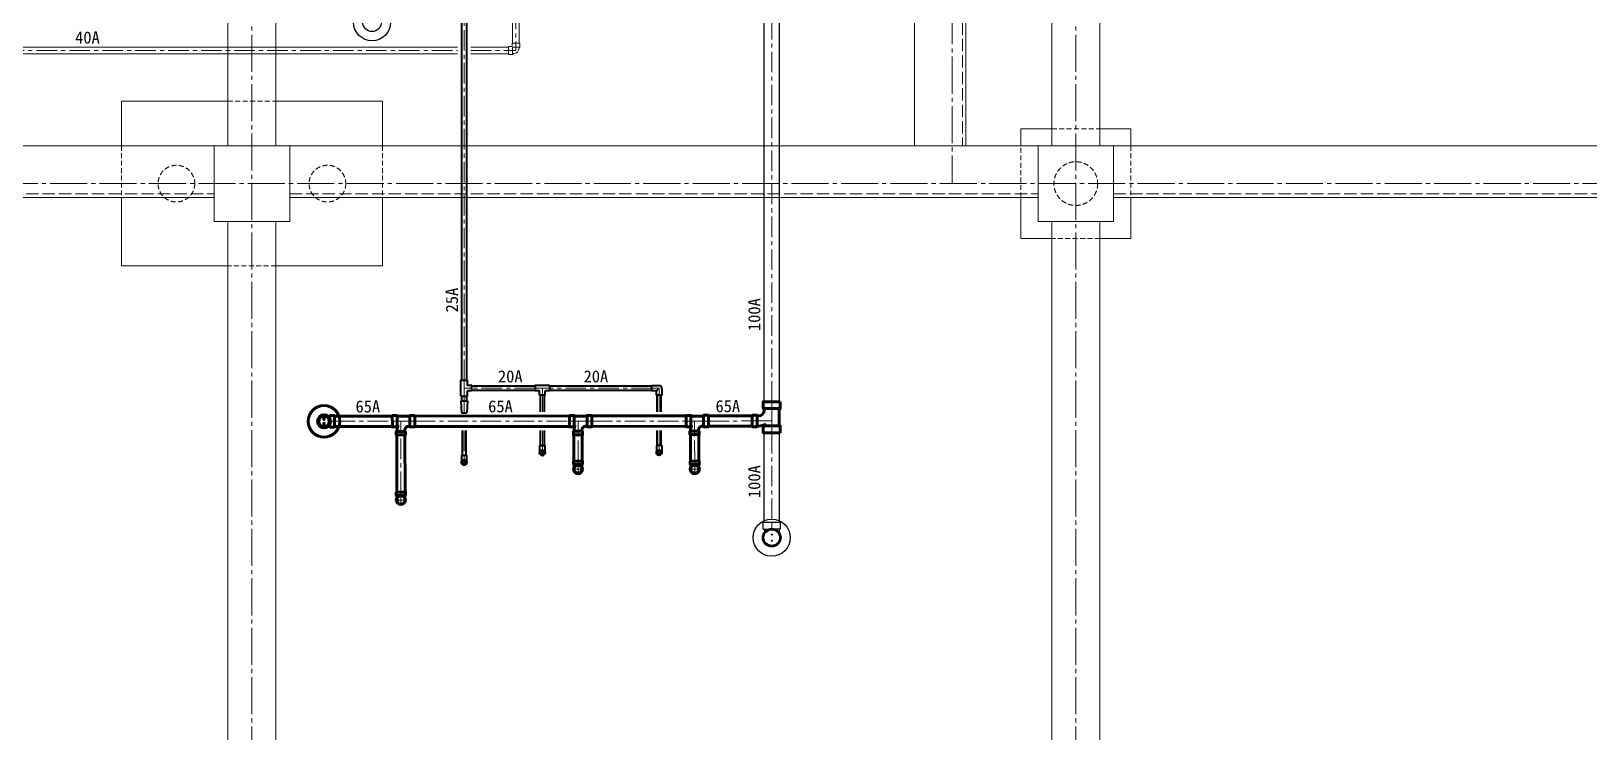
# Model space of a CAD drawing. Units: millimetres at full size. Extents: x -12803 to 120774, y -9413 to 101127.
# Drawn here: x 20602 to 31946, y 14603 to 19707 of the extents above; entities that cross this region are included whole.
import ezdxf
from ezdxf.enums import TextEntityAlignment as Align

# ---------------------------------------------------------------- set-up
doc = ezdxf.new("R2010")
doc.units = ezdxf.units.MM
doc.header["$LTSCALE"] = 30
for name, pattern in [('CHAIN1', [8, 5, -1, 1, -1]), ('CHAIN2', [12, 9, -1, 1, -1]), ('DASHED1', [1.8, 1.2, -0.6]), ('DASHED3', [4, 3, -1])]:
    doc.linetypes.add(name, pattern=pattern)
for name, color, linetype, lineweight in [('0-1_1-2', 7, 'Continuous', 15), ('0-9_1-1', 7, 'CHAIN2', 15), ('0-F_1-16', 7, 'Continuous', 15), ('9-1_配管－汚水１：硬質塩ビ管（ＤＶ）', 2, 'Continuous', 30), ('9-2_配管－給湯１２：ＨＴＬＰ（ＵＸ）', 3, 'Continuous', 20), ('9-3_配管－給水３：ＶＬＰ(ＶＤ)', 7, 'Continuous', 15)]:
    doc.layers.add(name, color=color, linetype=linetype, lineweight=lineweight)
doc.styles.add('ＭＳ ゴシック', font='')
doc.styles.get('ＭＳ ゴシック').set_extended_font_data('MS Gothic')

msp = doc.modelspace()

# ---------------------------------------------------------------- linework, layer by layer
at = {"layer": '0-1_1-2'}
for p, q in [((27035, 26941.26), (27035, 18871.26)), ((22035, 26371.26), (22035, 18871.26)), ((22385, 26371.26), (22385, 18871.26)), ((28035, 20841.26), (28035, 18871.26)), ((28385, 20841.26), (28385, 18871.26)), ((21260, 19196.26), (22035, 19196.26)), ((21260, 19196.26), (21260, 18871.26)), ((22385, 19196.26), (23160, 19196.26)), ((23160, 19196.26), (23160, 18871.26)), ((27810, 18996.26), (28035, 18996.26)), ((27810, 18996.26), (27810, 18871.26)), ((28385, 18996.26), (28610, 18996.26)), ((28610, 18996.26), (28610, 18871.26)), ((21935, 18871.26), (21935, 18321.26)), ((27935, 18871.26), (27935, 18321.26)), ((21260, 18496.26), (21260, 17996.26)), ((23160, 18496.26), (23160, 17996.26)), ((27810, 18496.26), (27810, 18196.26)), ((28610, 18496.26), (28610, 18196.26)), ((21935, 18321.26), (22485, 18321.26)), ((22035, 18321.26), (22035, 14321.26)), ((22385, 18321.26), (22385, 14321.26)), ((27935, 18321.26), (28485, 18321.26)), ((28035, 18321.26), (28035, 14321.26)), ((28385, 18321.26), (28385, 14321.26)), ((27810, 18196.26), (28035, 18196.26)), ((28385, 18196.26), (28610, 18196.26)), ((21260, 17996.26), (22035, 17996.26)), ((22385, 17996.26), (23160, 17996.26))]:
    msp.add_line(p, q, dxfattribs=at)
at = {"layer": '0-1_1-2', "linetype": 'DASHED1'}
for p, q in [((22035, 19196.26), (22385, 19196.26)), ((28035, 18996.26), (28385, 18996.26)), ((21260, 18871.26), (21260, 18496.26)), ((23160, 18871.26), (23160, 18496.26)), ((27810, 18496.26), (27810, 18871.26)), ((28610, 18871.26), (28610, 18496.26)), ((28385, 18196.26), (28035, 18196.26)), ((22385, 17996.26), (22035, 17996.26))]:
    msp.add_line(p, q, dxfattribs=at)
at = {"layer": '0-1_1-2'}
for points in [[(21935, 18871.26), (22485, 18871.26), (22485, 18321.26)], [(27935, 18871.26), (28485, 18871.26), (28485, 18321.26)]]:
    msp.add_lwpolyline(points, dxfattribs=at)
at = {"layer": '0-1_1-2', "linetype": 'DASHED1'}
for centre, radius in [((21660, 18596.26), 133.7), ((22760, 18596.26), 133.7), ((28210, 18596.26), 159.25)]:
    msp.add_circle(centre, radius, dxfattribs=at)
at = {"layer": '0-9_1-1'}
for p, q in [((22210, 31201.26), (22210, 7187.12)), ((28210, 31201.26), (28210, 7187.12)), ((27310, 29601.26), (27310, 18596.26)), ((-5540, 18596.26), (39710, 18596.26))]:
    msp.add_line(p, q, dxfattribs=at)
at = {"layer": '0-9_1-1', "linetype": 'DASHED3'}
msp.add_line((27385, 26371.26), (27385, 18871.26), dxfattribs=at)
at = {"layer": '0-9_1-1', "linetype": 'Continuous'}
msp.add_line((27410, 26371.26), (27410, 18871.26), dxfattribs=at)
at = {"layer": '0-F_1-16'}
for p, q in [((16485, 18871.26), (21935, 18871.26)), ((22485, 18871.26), (27935, 18871.26)), ((28485, 18871.26), (34535, 18871.26)), ((16485, 18496.26), (21935, 18496.26)), ((22485, 18496.26), (27935, 18496.26)), ((28485, 18496.26), (34535, 18496.26))]:
    msp.add_line(p, q, dxfattribs=at)
at = {"layer": '0-F_1-16', "linetype": 'DASHED3'}
for p, q in [((16485, 18521.26), (21935, 18521.26)), ((22485, 18521.26), (27935, 18521.26)), ((28485, 18521.26), (34535, 18521.26))]:
    msp.add_line(p, q, dxfattribs=at)
at = {"layer": '9-1_配管－汚水１：硬質塩ビ管（ＤＶ）'}
for p, q in [((25938.53, 21030.86), (25938.53, 17007.18)), ((26052.53, 17007.18), (26052.53, 21030.86)), ((25938.53, 16781.37), (25938.53, 16129.26)), ((26052.53, 16129.26), (26052.53, 16781.37)), ((25933.53, 16079.26), (25933.53, 16129.26)), ((25933.53, 16079.26), (25995.53, 16079.26)), ((25942.53, 16079.26), (25942.53, 16049.44)), ((26057.53, 16079.26), (25995.53, 16079.26)), ((26048.53, 16079.26), (26048.53, 16049.44))]:
    msp.add_line(p, q, dxfattribs=at)
at = {"layer": '9-1_配管－汚水１：硬質塩ビ管（ＤＶ）', "color": 7, "linetype": 'CHAIN1', "lineweight": 15}
for p, q in [((25995.53, 17007.18), (25995.53, 21030.86)), ((25995.53, 17007.18), (25995.53, 16867.18)), ((22812.2, 16864.72), (22773.2, 16864.69)), ((22812.2, 16864.72), (23232.53, 16865.06)), ((23232.53, 16865.06), (23294.53, 16865.11)), ((23395.53, 16865.19), (23294.53, 16865.11)), ((23294.61, 16766.11), (23294.53, 16865.11)), ((23395.53, 16865.19), (24522.72, 16866.1)), ((24522.72, 16866.1), (24584.72, 16866.15)), ((24685.72, 16866.24), (24584.72, 16866.15)), ((24584.8, 16767.15), (24584.72, 16866.15)), ((24685.72, 16866.24), (25371.51, 16866.79)), ((25371.51, 16866.79), (25433.51, 16866.84)), ((25534.51, 16866.92), (25433.51, 16866.84)), ((25433.59, 16767.84), (25433.51, 16866.84)), ((25534.51, 16866.92), (25853.53, 16867.18)), ((25853.53, 16867.18), (25995.53, 16867.18)), ((25995.53, 16781.18), (25995.53, 16867.18)), ((23294.95, 16349.26), (23294.61, 16766.11)), ((24584.95, 16574.26), (24584.8, 16767.15)), ((25434.75, 16574.26), (25433.59, 16767.84)), ((25995.53, 16781.37), (25995.53, 16129.26)), ((24584.95, 16574.26), (24584.98, 16546.26)), ((25434.75, 16574.26), (25434.87, 16546.26)), ((24549, 16516.26), (24621, 16516.26)), ((24585, 16480.26), (24585, 16552.26)), ((25399, 16516.26), (25471, 16516.26)), ((25435, 16480.26), (25435, 16552.26)), ((23294.95, 16349.26), (23294.98, 16321.26)), ((23259, 16291.26), (23331, 16291.26)), ((23295, 16255.26), (23295, 16327.26)), ((25995.53, 16129.26), (25995.53, 16074.26))]:
    msp.add_line(p, q, dxfattribs=at)
at = {"layer": '9-1_配管－汚水１：硬質塩ビ管（ＤＶ）', "color": 1, "lineweight": 60}
for p, q in [((22777.17, 16906.19), (22812.17, 16906.22)), ((22777.17, 16906.19), (22777.2, 16864.69)), ((23232.5, 16903.06), (22812.17, 16902.72)), ((24522.69, 16904.1), (23395.5, 16903.19)), ((24650.69, 16902.81), (24557.69, 16902.73)), ((25371.48, 16904.79), (24685.69, 16904.24)), ((25499.48, 16903.49), (25406.48, 16903.42)), ((25853.49, 16905.18), (25534.48, 16904.92)), ((25888.53, 16825.68), (25888.53, 16908.68)), ((25898.9, 16903.68), (25888.53, 16903.68)), ((25941.62, 16946.4), (25941.62, 16957.18)), ((26049.42, 16957.18), (26049.42, 16831.18)), ((22777.17, 16901.19), (22754.92, 16901.17)), ((22777.23, 16828.19), (22754.98, 16828.17)), ((22812.23, 16826.72), (23232.57, 16827.06)), ((23261.09, 16791.08), (23328.09, 16791.13)), ((23265.92, 16798.67), (23265.92, 16791.08)), ((23360.51, 16901.76), (23267.51, 16901.68)), ((23267.56, 16828.48), (23272.21, 16828.49)), ((23323.11, 16798.61), (23323.12, 16791.13)), ((23353.01, 16828.55), (23360.56, 16828.56)), ((23395.57, 16827.19), (24522.75, 16828.1)), ((24551.28, 16792.13), (24618.28, 16792.18)), ((24556.1, 16799.72), (24556.1, 16792.13)), ((24557.75, 16829.53), (24562.39, 16829.53)), ((24613.29, 16799.66), (24613.3, 16792.18)), ((24643.19, 16829.6), (24650.75, 16829.61)), ((24685.75, 16828.24), (25371.54, 16828.79)), ((25400.07, 16792.81), (25467.07, 16792.87)), ((25404.89, 16800.4), (25404.9, 16792.82)), ((25406.54, 16830.22), (25411.19, 16830.22)), ((25462.09, 16800.34), (25462.1, 16792.86)), ((25491.99, 16830.29), (25499.54, 16830.29)), ((25534.54, 16828.92), (25853.56, 16829.18)), ((25899.01, 16830.49), (25888.53, 16830.49)), ((25941.62, 16831.18), (25941.62, 16839.5)), ((23264.61, 16766.08), (23264.95, 16349.24)), ((23324.95, 16349.29), (23324.61, 16766.13)), ((24554.8, 16767.13), (24554.95, 16574.24)), ((24614.95, 16574.29), (24614.8, 16767.18)), ((25403.59, 16767.66), (25404.75, 16574.08)), ((25464.75, 16574.44), (25463.59, 16768.02)), ((24551.47, 16549.24), (24551.45, 16574.24)), ((25401.36, 16549.12), (25401.25, 16574.12)), ((24551.47, 16549.24), (24579.21, 16549.26)), ((24556.47, 16549.24), (24556.49, 16533.85)), ((24618.47, 16549.29), (24590.74, 16549.27)), ((24613.47, 16549.29), (24613.49, 16533.89)), ((25401.36, 16549.12), (25429.09, 16549.24)), ((25406.36, 16549.14), (25406.43, 16533.75)), ((25468.36, 16549.41), (25440.63, 16549.29)), ((25463.36, 16549.38), (25463.43, 16533.99)), ((23261.47, 16324.24), (23261.45, 16349.24)), ((23261.47, 16324.24), (23289.21, 16324.26)), ((23266.47, 16324.24), (23266.49, 16308.85)), ((23328.47, 16324.29), (23300.74, 16324.27)), ((23323.47, 16324.29), (23323.49, 16308.89))]:
    msp.add_line(p, q, dxfattribs=at)
for points in [[(22812.17, 16906.22), (22812.23, 16823.22), (22777.23, 16823.19)], [(25888.53, 16825.68), (25853.53, 16825.68), (25853.53, 16908.68), (25888.53, 16908.68)], [(22777.23, 16823.19), (22777.2, 16864.66), (22777.2, 16864.69)], [(23261.09, 16791.08), (23261.11, 16766.08), (23328.11, 16766.13), (23328.09, 16791.13)], [(24551.28, 16792.13), (24551.3, 16767.13), (24618.3, 16767.18), (24618.28, 16792.18)], [(25400.07, 16792.81), (25400.09, 16767.81), (25467.09, 16767.87), (25467.07, 16792.87)], [(24551.45, 16574.24), (24618.45, 16574.29), (24618.47, 16549.29)], [(25401.25, 16574.12), (25468.25, 16574.41), (25468.36, 16549.41)], [(23261.45, 16349.24), (23328.45, 16349.29), (23328.47, 16324.29)]]:
    msp.add_lwpolyline(points, dxfattribs=at)
for points in [[(23232.5, 16906.56), (23232.57, 16823.56), (23267.57, 16823.59), (23267.5, 16906.59)], [(23395.5, 16906.69), (23395.57, 16823.69), (23360.57, 16823.66), (23360.5, 16906.66)], [(24522.68, 16907.6), (24522.75, 16824.6), (24557.75, 16824.63), (24557.68, 16907.63)], [(24685.68, 16907.74), (24685.75, 16824.74), (24650.75, 16824.71), (24650.68, 16907.71)], [(25371.48, 16908.29), (25371.55, 16825.29), (25406.55, 16825.32), (25406.48, 16908.32)], [(25534.48, 16908.42), (25534.55, 16825.42), (25499.55, 16825.39), (25499.48, 16908.39)], [(26057.53, 17007.18), (25933.53, 17007.18), (25933.53, 16957.18), (26057.53, 16957.18)], [(26057.53, 16781.18), (25933.53, 16781.18), (25933.53, 16831.18), (26057.53, 16831.18)]]:
    msp.add_lwpolyline(points, close=True, dxfattribs=at)
at = {"layer": '9-1_配管－汚水１：硬質塩ビ管（ＤＶ）'}
msp.add_lwpolyline([(25933.53, 16129.26), (26057.53, 16129.26), (26057.53, 16079.26)], dxfattribs=at)
for centre, radius in [((23085, 19771.54), 135), ((23085, 19771.54), 67.5), ((25995.53, 16017.26), 135), ((25995.53, 16017.26), 67.5), ((25995.53, 16017.26), 61), ((25995.53, 16017.26), 57), ((25995.53, 16039.76), 3.38), ((25995.53, 15994.76), 3.38)]:
    msp.add_circle(centre, radius, dxfattribs=at)
at = {"layer": '9-1_配管－汚水１：硬質塩ビ管（ＤＶ）', "color": 1, "lineweight": 60}
for centre, radius in [((22735.2, 16864.66), 115), ((22735.2, 16864.66), 47.5), ((22735.2, 16864.66), 41), ((22735.2, 16864.66), 38), ((22735.2, 16880.49), 2.38), ((22735.2, 16848.82), 2.38), ((24585, 16516.26), 30), ((25435, 16516.26), 30), ((23295, 16291.26), 30)]:
    msp.add_circle(centre, radius, dxfattribs=at)
for centre, radius, start, end in [((22735.2, 16864.66), 41.5, 90, 180), ((22735.2, 16864.66), 41.5, 0, 90), ((25898.9, 16946.4), 42.72, 270, 0), ((22735.2, 16864.66), 41.5, 180, 270), ((22735.2, 16864.66), 41.5, 270, 0), ((23340.72, 16798.73), 74.8, 150.04645, 180.04645), ((23353.03, 16798.63), 29.92, 90.04645, 180.04645), ((24630.9, 16799.78), 74.8, 150.04645, 180.04645), ((24643.21, 16799.68), 29.92, 90.04645, 180.04645), ((25479.69, 16800.46), 74.8, 150.04645, 180.04645), ((25492.01, 16800.37), 29.92, 90.04645, 180.04645), ((25899.01, 16937.29), 106.8, 270, 300), ((24585, 16516.26), 33.5, 90, 180), ((24585, 16516.26), 33.5, 180, 270), ((24585, 16516.26), 33.5, 0, 90), ((24585, 16516.26), 33.5, 270, 0), ((25435, 16516.26), 33.5, 90, 180), ((25435, 16516.26), 33.5, 180, 270), ((25435, 16516.26), 33.5, 0, 90), ((25435, 16516.26), 33.5, 270, 0), ((23295, 16291.26), 33.5, 90, 180), ((23295, 16291.26), 33.5, 180, 270), ((23295, 16291.26), 33.5, 0, 90), ((23295, 16291.26), 33.5, 270, 0)]:
    msp.add_arc(centre, radius, start, end, dxfattribs=at)
at = {"layer": '9-1_配管－汚水１：硬質塩ビ管（ＤＶ）'}
for start, end in [(0, 180), (180, 270), (270, 0)]:
    msp.add_arc((25995.53, 16017.26), 62, start, end, dxfattribs=at)
at = {"layer": '9-2_配管－給湯１２：ＨＴＬＰ（ＵＸ）'}
for p, q in [((24108.44, 21070.84), (24108.44, 19619.29)), ((24157.04, 19619.29), (24157.04, 21070.84)), ((23706.5, 19590.29), (19920.77, 19590.29)), ((19920.77, 19541.69), (23706.5, 19541.69)), ((24079.44, 19590.29), (23804.3, 19590.29)), ((23804.3, 19541.69), (24079.44, 19541.69)), ((24079.44, 19594.29), (24079.44, 19537.69)), ((24097.64, 19594.29), (24079.44, 19594.29)), ((24108.55, 19537.69), (24079.44, 19537.69)), ((24104.44, 19601.09), (24104.44, 19619.29)), ((24104.44, 19619.29), (24161.04, 19619.29)), ((24108.55, 19540.21), (24108.55, 19589.34)), ((24111.99, 19542.38), (24109.86, 19538.47)), ((24158.81, 19591.34), (24110.55, 19591.34)), ((24113.5, 19543.4), (24115.83, 19543.4)), ((24155.33, 19585.23), (24155.33, 19582.9)), ((24156.35, 19586.74), (24160.26, 19588.87)), ((24161.04, 19590.18), (24161.04, 19619.29))]:
    msp.add_line(p, q, dxfattribs=at)
at = {"layer": '9-2_配管－給湯１２：ＨＴＬＰ（ＵＸ）', "color": 7, "linetype": 'CHAIN1', "lineweight": 15}
for p, q in [((24132.74, 21070.84), (24132.74, 19619.29)), ((19920.77, 19565.99), (23706.5, 19565.99)), ((23804.3, 19565.99), (24079.44, 19565.99)), ((24079.44, 19565.99), (24132.74, 19565.99)), ((24079.44, 19565.99), (24132.74, 19565.99)), ((24132.74, 19619.29), (24132.74, 19565.99)), ((24132.74, 19619.29), (24132.74, 19565.99))]:
    msp.add_line(p, q, dxfattribs=at)
at = {"layer": '9-2_配管－給湯１２：ＨＴＬＰ（ＵＸ）'}
for centre, radius, start, end in [((24097.64, 19601.09), 6.8, 270, 0), ((24110.55, 19589.34), 2, 90, 180), ((24108.55, 19539.19), 1.5, 270, 331.38954), ((24113.75, 19541.42), 2, 97.06011, 151.38954), ((24115.83, 19582.9), 39.5, 270, 0), ((24157.31, 19584.98), 2, 118.61046, 172.93989), ((24159.54, 19590.18), 1.5, 298.61046, 0), ((24160.24, 19594.29), 3, 279.75265, 282.66818)]:
    msp.add_arc(centre, radius, start, end, dxfattribs=at)
at = {"layer": '9-3_配管－給水３：ＶＬＰ(ＶＤ)', "color": 5, "lineweight": 40}
for p, q in [((23736.5, 21055.84), (23736.5, 17165.26)), ((23774.3, 17165.26), (23774.3, 21055.84)), ((23731.9, 17047.26), (23778.9, 17047.26)), ((23736.5, 17047.26), (23736.5, 17014.76)), ((23774.3, 17014.76), (23774.3, 17047.26)), ((23778.9, 17047.26), (23778.9, 17086.76)), ((23810.4, 17086.76), (23778.9, 17086.76)), ((23810.4, 17086.76), (23810.4, 17125.76)), ((24273, 17121.76), (23810.4, 17121.76)), ((23810.4, 17090.76), (24273, 17090.76)), ((24344.5, 17054.26), (24305.5, 17054.26)), ((24309.5, 17054.26), (24309.5, 16933.93)), ((24340.5, 16933.96), (24340.5, 17054.26)), ((24377, 17086.76), (24344.5, 17086.76)), ((24344.5, 17054.26), (24344.5, 17086.76)), ((24377, 17125.76), (24377, 17086.76)), ((25123, 17121.76), (24377, 17121.76)), ((24377, 17090.76), (25123, 17090.76)), ((25123, 17125.76), (25175, 17125.76)), ((25155.5, 17086.76), (25169.29, 17100.55)), ((25159.5, 17054.26), (25159.5, 16934.62)), ((25190.5, 16934.64), (25190.5, 17054.26)), ((23731.9, 17014.76), (23778.9, 17014.76)), ((23731.9, 17014.76), (23735.9, 16927.76)), ((23735.9, 16927.76), (23774.9, 16927.76)), ((23778.9, 17014.76), (23774.9, 16927.76)), ((23739.9, 16797.47), (23739.9, 16618.26)), ((23770.9, 16618.26), (23770.9, 16797.49)), ((24309.5, 16797.93), (24309.5, 16688.26)), ((24340.5, 16688.26), (24340.5, 16797.96)), ((25159.5, 16798.62), (25159.5, 16688.26)), ((25190.5, 16688.26), (25190.5, 16798.64)), ((24305.5, 16688.26), (24305.5, 16636.26)), ((24305.5, 16688.26), (24344.5, 16688.26)), ((24344.5, 16636.26), (24344.5, 16688.26)), ((25155.5, 16688.26), (25155.5, 16636.26)), ((25194.5, 16688.26), (25155.5, 16688.26)), ((25194.5, 16688.26), (25194.5, 16636.26)), ((23735.9, 16618.26), (23735.9, 16566.26)), ((23735.9, 16618.26), (23774.9, 16618.26)), ((23774.9, 16566.26), (23774.9, 16618.26))]:
    msp.add_line(p, q, dxfattribs=at)
at = {"layer": '9-3_配管－給水３：ＶＬＰ(ＶＤ)', "linetype": 'CHAIN1'}
for p, q in [((23755.4, 17165.26), (23755.4, 21055.84)), ((23755.4, 17165.26), (23755.4, 17106.26)), ((23755.4, 17047.26), (23755.4, 17106.26)), ((23810.4, 17106.26), (23755.4, 17106.26)), ((23755.4, 17014.76), (23755.4, 17047.26)), ((24273, 17106.26), (23810.4, 17106.26)), ((24273, 17106.26), (24325, 17106.26)), ((24377, 17106.26), (24325, 17106.26)), ((24325, 17054.26), (24325, 17106.26)), ((24325, 17054.26), (24325, 16933.94)), ((25123, 17106.26), (24377, 17106.26)), ((25123, 17106.26), (25175, 17106.26)), ((25175, 17054.26), (25175, 17106.26)), ((25175, 16934.63), (25175, 17054.26)), ((23755.4, 17014.76), (23755.4, 16971.26)), ((23755.4, 16927.76), (23755.4, 16971.26)), ((23755.4, 16797.48), (23755.4, 16618.26)), ((24325, 16797.94), (24325, 16688.26)), ((25175, 16688.26), (25175, 16798.63)), ((24325, 16688.26), (24325, 16651.76)), ((25175, 16688.26), (25175, 16651.76)), ((23736.8, 16566.26), (23774, 16566.26)), ((23755.4, 16618.26), (23755.4, 16581.76)), ((23755.4, 16547.66), (23755.4, 16584.86)), ((24306.4, 16636.26), (24343.6, 16636.26)), ((24325, 16617.66), (24325, 16654.86)), ((25156.4, 16636.26), (25193.6, 16636.26)), ((25175, 16617.66), (25175, 16654.86))]:
    msp.add_line(p, q, dxfattribs=at)
at = {"layer": '9-3_配管－給水３：ＶＬＰ(ＶＤ)', "color": 5, "lineweight": 40}
for points in [[(23731.9, 17047.26), (23731.9, 17165.26), (23778.9, 17165.26)], [(23810.4, 17125.76), (23778.9, 17125.76), (23778.9, 17165.26)], [(24377, 17125.76), (24273, 17125.76), (24273, 17086.76)], [(24305.5, 17054.26), (24305.5, 17086.76), (24273, 17086.76)], [(25153.55, 17086.76), (25123, 17086.76), (25123, 17125.76)], [(25194.5, 17106.26), (25194.5, 17054.26), (25155.5, 17054.26), (25155.5, 17084.81)]]:
    msp.add_lwpolyline(points, dxfattribs=at)
for centre, radius in [((23755.4, 16566.26), 19.5), ((23755.4, 16566.26), 15.5), ((24325, 16636.26), 19.5), ((24325, 16636.26), 15.5), ((25175, 16636.26), 19.5), ((25175, 16636.26), 15.5)]:
    msp.add_circle(centre, radius, dxfattribs=at)
for centre, radius, start, end in [((25153.55, 17084.81), 1.95, 0, 90), ((25175, 17106.26), 19.5, 0, 90), ((23755.4, 16566.26), 19.5, 180, 0), ((24325, 16636.26), 19.5, 180, 0)]:
    msp.add_arc(centre, radius, start, end, dxfattribs=at)

# ---------------------------------------------------------------- texts
at = {"layer": '9-1_配管－汚水１：硬質塩ビ管（ＤＶ）', "color": 7, "style": 'ＭＳ ゴシック'}
for s, rotation, p in [('100A', 90, (25938.53, 17522.18)), ('65A', 0.046, (22964.43, 16902.84)), ('65A', 0.046, (23930.26, 16903.62)), ('65A', 0.046, (25585.97, 16904.97)), ('100A', 90, (25938.53, 16305.65))]:
    msp.add_text(s, height=87.98, rotation=rotation, dxfattribs=at).set_placement(p, align=Align.BOTTOM_LEFT)
at = {"layer": '9-2_配管－給湯１２：ＨＴＬＰ（ＵＸ）', "color": 7, "style": 'ＭＳ ゴシック'}
msp.add_text('40A', height=87.98, dxfattribs=at).set_placement((20922.49, 19590.29), align=Align.BOTTOM_LEFT)
at = {"layer": '9-3_配管－給水３：ＶＬＰ(ＶＤ)', "style": 'ＭＳ ゴシック'}
msp.add_text('25A', height=87.98, rotation=90, dxfattribs=at).set_placement((23736.5, 17658.31), align=Align.BOTTOM_LEFT)
for p in [(24001.71, 17121.76), (24625.07, 17121.76)]:
    msp.add_text('20A', height=87.98, dxfattribs=at).set_placement(p, align=Align.BOTTOM_LEFT)

doc.saveas('drawing.dxf')
